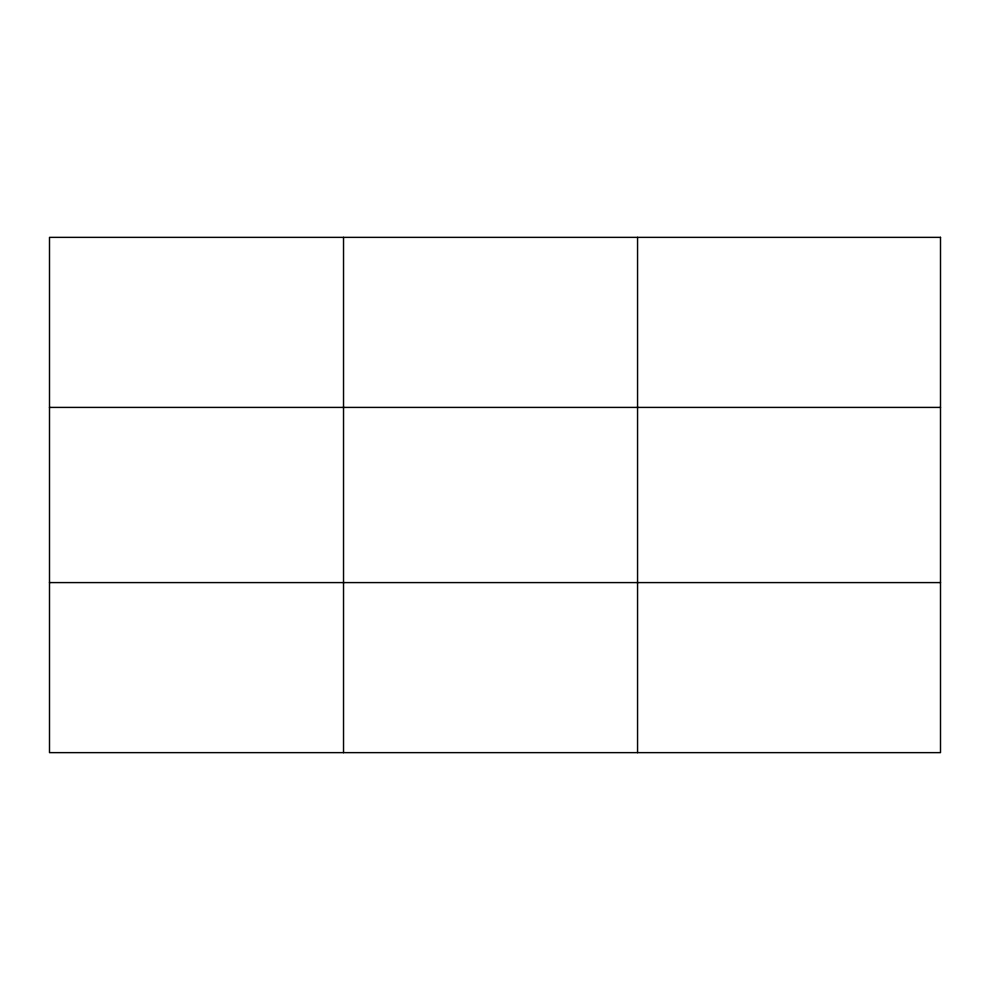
<?xml version="1.0" encoding="UTF-8"?>
<svg xmlns="http://www.w3.org/2000/svg" width="990" height="990" viewBox="0 0 990 990"><rect width="100%" height="100%" fill="white"/><g stroke="black" fill="none" stroke-linecap="round" stroke-linejoin="round"><path stroke-width="1.49" d="M343.53 237.365L343.53 752.635M637.56 237.365L637.56 752.635M49.5 407.41L940.5 407.41M49.5 582.59L940.5 582.59M940.5 237.365L940.5 752.635L49.5 752.635L49.5 237.365L940.5 237.365"/></g></svg>
